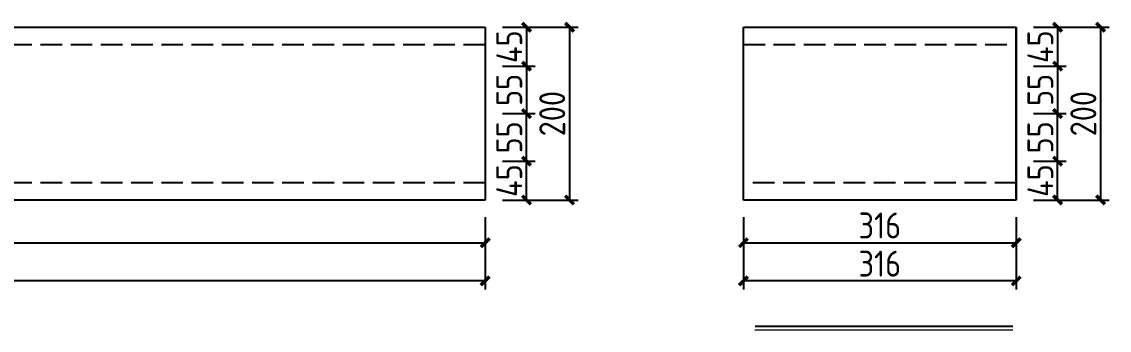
# Model space of a CAD drawing. Extents: x -196983 to 471790, y -783661 to 190401.
# Drawn here: x 89513 to 102108, y -166678 to -163106 of the extents above; entities that cross this region are included whole.
import ezdxf

# ---------------------------------------------------------------- set-up
doc = ezdxf.new("R2010")
doc.units = 0
doc.header["$LTSCALE"] = 1000
doc.header["$MEASUREMENT"] = 0
doc.linetypes.add('DASH', pattern=[0.35, 0.25, -0.1])
doc.layers.add('_TCH_MASK', color=7, linetype='Continuous')
doc.styles.get("Standard").update_dxf_attribs({"font": 'gbenor.shx', "bigfont": 'gbcbig.shx'})
doc.dimstyles.get("Standard").update_dxf_attribs({"dimscale": 100, "dimtxt": 3.5, "dimasz": 1, "dimexe": 2.5, "dimexo": 3, "dimgap": 1.5, "dimtad": 1, "dimdec": 0, "dimzin": 0, "dimdsep": 46, "dimtxsty": 'Standard', "dimblk": 'ARCHTICK', "dimcen": 0.09, "dimadec": 0, "dimazin": 0, "dimtfac": 1, "dimtdec": 0, "dimtix": 1, "dimtmove": 2, "dimatfit": 3, "dimfxl": 1, "dimtolj": 1, "dimtzin": 0, "dimarcsym": 0})

# ---------------------------------------------------------------- blocks, each defined once
blk = doc.blocks.new('_ArchTick')
at = {"color": 0, "linetype": 'ByBlock', "const_width": 0.4}
blk.add_lwpolyline([(-0.5, -0.5), (0.5, 0.5)], dxfattribs=at)
blk = doc.blocks.new('*D509')
at = {"layer": '_TCH_MASK', "color": 0, "lineweight": -2}
for p, q in [((78880, -165370), (78880, -165765)), ((94880, -165370), (94880, -165765)), ((78880, -165665), (94880, -165665))]:
    blk.add_line(p, q, dxfattribs=at)
at = {"layer": 'Defpoints', "color": 0}
for p in [(78880, -165170), (94880, -165170), (94880, -165665)]:
    blk.add_point(p, dxfattribs=at)
at = {"layer": '_TCH_MASK', "color": 0, "lineweight": -2, "xscale": 100, "yscale": 100, "zscale": 100, "rotation": 180}
blk.add_blockref('_ArchTick', (78880, -165665), dxfattribs=at)
at = {"layer": '_TCH_MASK', "color": 0, "lineweight": -2, "xscale": 100, "yscale": 100, "zscale": 100}
blk.add_blockref('_ArchTick', (94880, -165665), dxfattribs=at)
at = {"layer": '_TCH_MASK', "color": 0, "lineweight": 15, "insert": (86880, -165465), "char_height": 300, "attachment_point": 5}
blk.add_mtext('\\A1;1600', dxfattribs=at)
blk = doc.blocks.new('*D510')
at = {"layer": '_TCH_MASK', "color": 0, "lineweight": -2}
for p, q in [((78880, -165370), (78880, -166207)), ((94880, -165370), (94880, -166207)), ((94880, -166107), (78880, -166107))]:
    blk.add_line(p, q, dxfattribs=at)
at = {"layer": 'Defpoints', "color": 0}
for p in [(78880, -165170), (94880, -165170), (78880, -166107)]:
    blk.add_point(p, dxfattribs=at)
at = {"layer": '_TCH_MASK', "color": 0, "lineweight": -2, "xscale": 100, "yscale": 100, "zscale": 100, "rotation": 180}
blk.add_blockref('_ArchTick', (78880, -166107), dxfattribs=at)
at = {"layer": '_TCH_MASK', "color": 0, "lineweight": -2, "xscale": 100, "yscale": 100, "zscale": 100}
blk.add_blockref('_ArchTick', (94880, -166107), dxfattribs=at)
at = {"layer": '_TCH_MASK', "color": 0, "lineweight": 15, "insert": (86880, -165907), "char_height": 300, "attachment_point": 5}
blk.add_mtext('\\A1;1600', dxfattribs=at)
blk = doc.blocks.new('*D504')
at = {"layer": '_TCH_MASK', "color": 0, "lineweight": -2}
for p, q in [((95080, -164720), (95459, -164720)), ((95359, -165170), (95359, -164720)), ((95080, -165170), (95459, -165170))]:
    blk.add_line(p, q, dxfattribs=at)
at = {"layer": 'Defpoints', "color": 0}
for p in [(94880, -164720), (95359, -164720), (94880, -165170)]:
    blk.add_point(p, dxfattribs=at)
at = {"layer": '_TCH_MASK', "color": 0, "lineweight": -2, "xscale": 100, "yscale": 100, "zscale": 100}
for p, rotation in [((95359, -164720), 90), ((95359, -165170), 270)]:
    blk.add_blockref('_ArchTick', p, dxfattribs=dict(at, rotation=rotation))
at = {"layer": '_TCH_MASK', "color": 0, "lineweight": 15, "insert": (95159, -164945), "char_height": 300, "attachment_point": 5, "rotation": 90}
blk.add_mtext('\\A1;45', dxfattribs=at)
blk = doc.blocks.new('*D507')
at = {"layer": '_TCH_MASK', "color": 0, "lineweight": -2}
for p, q in [((95080, -164170), (95459, -164170)), ((95359, -164720), (95359, -164170)), ((95080, -164720), (95459, -164720))]:
    blk.add_line(p, q, dxfattribs=at)
at = {"layer": 'Defpoints', "color": 0}
for p in [(94880, -164170), (95359, -164170), (94880, -164720)]:
    blk.add_point(p, dxfattribs=at)
at = {"layer": '_TCH_MASK', "color": 0, "lineweight": -2, "xscale": 100, "yscale": 100, "zscale": 100}
for p, rotation in [((95359, -164170), 90), ((95359, -164720), 270)]:
    blk.add_blockref('_ArchTick', p, dxfattribs=dict(at, rotation=rotation))
at = {"layer": '_TCH_MASK', "color": 0, "lineweight": 15, "insert": (95159, -164445), "char_height": 300, "attachment_point": 5, "rotation": 90}
blk.add_mtext('\\A1;55', dxfattribs=at)
blk = doc.blocks.new('*D505')
at = {"layer": '_TCH_MASK', "color": 0, "lineweight": -2}
for p, q in [((95080, -163170), (95459, -163170)), ((95359, -163170), (95359, -163620)), ((95080, -163620), (95459, -163620))]:
    blk.add_line(p, q, dxfattribs=at)
at = {"layer": 'Defpoints', "color": 0}
for p in [(94880, -163170), (94880, -163620), (95359, -163620)]:
    blk.add_point(p, dxfattribs=at)
at = {"layer": '_TCH_MASK', "color": 0, "lineweight": -2, "xscale": 100, "yscale": 100, "zscale": 100}
for p, rotation in [((95359, -163170), 90), ((95359, -163620), 270)]:
    blk.add_blockref('_ArchTick', p, dxfattribs=dict(at, rotation=rotation))
at = {"layer": '_TCH_MASK', "color": 0, "lineweight": 15, "insert": (95159, -163395), "char_height": 300, "attachment_point": 5, "rotation": 90}
blk.add_mtext('\\A1;45', dxfattribs=at)
blk = doc.blocks.new('*D506')
at = {"layer": '_TCH_MASK', "color": 0, "lineweight": -2}
for p, q in [((95080, -163620), (95459, -163620)), ((95359, -163620), (95359, -164170)), ((95080, -164170), (95459, -164170))]:
    blk.add_line(p, q, dxfattribs=at)
at = {"layer": 'Defpoints', "color": 0}
for p in [(94880, -163620), (94880, -164170), (95359, -164170)]:
    blk.add_point(p, dxfattribs=at)
at = {"layer": '_TCH_MASK', "color": 0, "lineweight": -2, "xscale": 100, "yscale": 100, "zscale": 100}
for p, rotation in [((95359, -163620), 90), ((95359, -164170), 270)]:
    blk.add_blockref('_ArchTick', p, dxfattribs=dict(at, rotation=rotation))
at = {"layer": '_TCH_MASK', "color": 0, "lineweight": 15, "insert": (95159, -163895), "char_height": 300, "attachment_point": 5, "rotation": 90}
blk.add_mtext('\\A1;55', dxfattribs=at)
blk = doc.blocks.new('*D508')
at = {"layer": '_TCH_MASK', "color": 0, "lineweight": -2}
for p, q in [((95080, -163170), (95957, -163170)), ((95857, -163170), (95857, -165170)), ((95080, -165170), (95957, -165170))]:
    blk.add_line(p, q, dxfattribs=at)
at = {"layer": 'Defpoints', "color": 0}
for p in [(94880, -163170), (94880, -165170), (95857, -165170)]:
    blk.add_point(p, dxfattribs=at)
at = {"layer": '_TCH_MASK', "color": 0, "lineweight": -2, "xscale": 100, "yscale": 100, "zscale": 100}
for p, rotation in [((95857, -163170), 90), ((95857, -165170), 270)]:
    blk.add_blockref('_ArchTick', p, dxfattribs=dict(at, rotation=rotation))
at = {"layer": '_TCH_MASK', "color": 0, "lineweight": 15, "insert": (95657, -164170), "char_height": 300, "attachment_point": 5, "rotation": 90}
blk.add_mtext('\\A1;200', dxfattribs=at)
blk = doc.blocks.new('*D514')
at = {"layer": '_TCH_MASK', "color": 0, "lineweight": -2}
for p, q in [((97871, -165370), (97871, -165765)), ((101031, -165370), (101031, -165765)), ((97871, -165665), (101031, -165665))]:
    blk.add_line(p, q, dxfattribs=at)
at = {"layer": 'Defpoints', "color": 0}
for p in [(97871, -165170), (101031, -165170), (101031, -165665)]:
    blk.add_point(p, dxfattribs=at)
at = {"layer": '_TCH_MASK', "color": 0, "lineweight": -2, "xscale": 100, "yscale": 100, "zscale": 100, "rotation": 180}
blk.add_blockref('_ArchTick', (97871, -165665), dxfattribs=at)
at = {"layer": '_TCH_MASK', "color": 0, "lineweight": -2, "xscale": 100, "yscale": 100, "zscale": 100}
blk.add_blockref('_ArchTick', (101031, -165665), dxfattribs=at)
at = {"layer": '_TCH_MASK', "color": 0, "lineweight": 15, "insert": (99451, -165465), "char_height": 300, "attachment_point": 5}
blk.add_mtext('\\A1;316', dxfattribs=at)
blk = doc.blocks.new('*D515')
at = {"layer": '_TCH_MASK', "color": 0, "lineweight": -2}
for p, q in [((97871, -165370), (97871, -166207)), ((101031, -165370), (101031, -166207)), ((101031, -166107), (97871, -166107))]:
    blk.add_line(p, q, dxfattribs=at)
at = {"layer": 'Defpoints', "color": 0}
for p in [(97871, -165170), (101031, -165170), (97871, -166107)]:
    blk.add_point(p, dxfattribs=at)
at = {"layer": '_TCH_MASK', "color": 0, "lineweight": -2, "xscale": 100, "yscale": 100, "zscale": 100, "rotation": 180}
blk.add_blockref('_ArchTick', (97871, -166107), dxfattribs=at)
at = {"layer": '_TCH_MASK', "color": 0, "lineweight": -2, "xscale": 100, "yscale": 100, "zscale": 100}
blk.add_blockref('_ArchTick', (101031, -166107), dxfattribs=at)
at = {"layer": '_TCH_MASK', "color": 0, "lineweight": 15, "insert": (99451, -165907), "char_height": 300, "attachment_point": 5}
blk.add_mtext('\\A1;316', dxfattribs=at)
blk = doc.blocks.new('*D511')
at = {"layer": '_TCH_MASK', "color": 0, "lineweight": -2}
for p, q in [((101231, -164720), (101610, -164720)), ((101510, -165170), (101510, -164720)), ((101231, -165170), (101610, -165170))]:
    blk.add_line(p, q, dxfattribs=at)
at = {"layer": 'Defpoints', "color": 0}
for p in [(101031, -164720), (101510, -164720), (101031, -165170)]:
    blk.add_point(p, dxfattribs=at)
at = {"layer": '_TCH_MASK', "color": 0, "lineweight": -2, "xscale": 100, "yscale": 100, "zscale": 100}
for p, rotation in [((101510, -164720), 90), ((101510, -165170), 270)]:
    blk.add_blockref('_ArchTick', p, dxfattribs=dict(at, rotation=rotation))
at = {"layer": '_TCH_MASK', "color": 0, "lineweight": 15, "insert": (101310, -164945), "char_height": 300, "attachment_point": 5, "rotation": 90}
blk.add_mtext('\\A1;45', dxfattribs=at)
blk = doc.blocks.new('*D516')
at = {"layer": '_TCH_MASK', "color": 0, "lineweight": -2}
for p, q in [((101231, -164170), (101610, -164170)), ((101510, -164720), (101510, -164170)), ((101231, -164720), (101610, -164720))]:
    blk.add_line(p, q, dxfattribs=at)
at = {"layer": 'Defpoints', "color": 0}
for p in [(101031, -164170), (101510, -164170), (101031, -164720)]:
    blk.add_point(p, dxfattribs=at)
at = {"layer": '_TCH_MASK', "color": 0, "lineweight": -2, "xscale": 100, "yscale": 100, "zscale": 100}
for p, rotation in [((101510, -164170), 90), ((101510, -164720), 270)]:
    blk.add_blockref('_ArchTick', p, dxfattribs=dict(at, rotation=rotation))
at = {"layer": '_TCH_MASK', "color": 0, "lineweight": 15, "insert": (101310, -164445), "char_height": 300, "attachment_point": 5, "rotation": 90}
blk.add_mtext('\\A1;55', dxfattribs=at)
blk = doc.blocks.new('*D512')
at = {"layer": '_TCH_MASK', "color": 0, "lineweight": -2}
for p, q in [((101231, -163170), (101610, -163170)), ((101510, -163170), (101510, -163620)), ((101231, -163620), (101610, -163620))]:
    blk.add_line(p, q, dxfattribs=at)
at = {"layer": 'Defpoints', "color": 0}
for p in [(101031, -163170), (101031, -163620), (101510, -163620)]:
    blk.add_point(p, dxfattribs=at)
at = {"layer": '_TCH_MASK', "color": 0, "lineweight": -2, "xscale": 100, "yscale": 100, "zscale": 100}
for p, rotation in [((101510, -163170), 90), ((101510, -163620), 270)]:
    blk.add_blockref('_ArchTick', p, dxfattribs=dict(at, rotation=rotation))
at = {"layer": '_TCH_MASK', "color": 0, "lineweight": 15, "insert": (101310, -163395), "char_height": 300, "attachment_point": 5, "rotation": 90}
blk.add_mtext('\\A1;45', dxfattribs=at)
blk = doc.blocks.new('*D513')
at = {"layer": '_TCH_MASK', "color": 0, "lineweight": -2}
for p, q in [((101231, -163620), (101610, -163620)), ((101510, -163620), (101510, -164170)), ((101231, -164170), (101610, -164170))]:
    blk.add_line(p, q, dxfattribs=at)
at = {"layer": 'Defpoints', "color": 0}
for p in [(101031, -163620), (101031, -164170), (101510, -164170)]:
    blk.add_point(p, dxfattribs=at)
at = {"layer": '_TCH_MASK', "color": 0, "lineweight": -2, "xscale": 100, "yscale": 100, "zscale": 100}
for p, rotation in [((101510, -163620), 90), ((101510, -164170), 270)]:
    blk.add_blockref('_ArchTick', p, dxfattribs=dict(at, rotation=rotation))
at = {"layer": '_TCH_MASK', "color": 0, "lineweight": 15, "insert": (101310, -163895), "char_height": 300, "attachment_point": 5, "rotation": 90}
blk.add_mtext('\\A1;55', dxfattribs=at)
blk = doc.blocks.new('*D517')
at = {"layer": '_TCH_MASK', "color": 0, "lineweight": -2}
for p, q in [((101231, -163170), (102108, -163170)), ((102008, -163170), (102008, -165170)), ((101231, -165170), (102108, -165170))]:
    blk.add_line(p, q, dxfattribs=at)
at = {"layer": 'Defpoints', "color": 0}
for p in [(101031, -163170), (101031, -165170), (102008, -165170)]:
    blk.add_point(p, dxfattribs=at)
at = {"layer": '_TCH_MASK', "color": 0, "lineweight": -2, "xscale": 100, "yscale": 100, "zscale": 100}
for p, rotation in [((102008, -163170), 90), ((102008, -165170), 270)]:
    blk.add_blockref('_ArchTick', p, dxfattribs=dict(at, rotation=rotation))
at = {"layer": '_TCH_MASK', "color": 0, "lineweight": 15, "insert": (101808, -164170), "char_height": 300, "attachment_point": 5, "rotation": 90}
blk.add_mtext('\\A1;200', dxfattribs=at)

msp = doc.modelspace()

# ---------------------------------------------------------------- linework, layer by layer
at = {"color": 0}
for p, q in [((78880.1, -163170.4), (94880.1, -163170.4)), ((94880.1, -163170.4), (94880.1, -165170.4)), ((94880.1, -163170.4), (94880.1, -165170.4)), ((97871.3, -163170.4), (101031.3, -163170.4)), ((97871.3, -165170.4), (97871.3, -163170.4)), ((101031.3, -163170.4), (101031.3, -165170.4)), ((101031.3, -163170.4), (101031.3, -165170.4)), ((101031.3, -165170.4), (101031.3, -163170.4)), ((94880.1, -165170.4), (78880.1, -165170.4)), ((101031.3, -165170.4), (97871.3, -165170.4))]:
    msp.add_line(p, q, dxfattribs=at)
at = {"color": 0, "linetype": 'DASH'}
for p, q in [((78880.1, -163370.4), (94880.1, -163370.4)), ((97871.3, -163370.4), (101031.3, -163370.4)), ((94880.1, -164970.4), (78880.1, -164970.4)), ((101031.3, -164970.4), (97871.3, -164970.4))]:
    msp.add_line(p, q, dxfattribs=at)
at = {"layer": '_TCH_MASK', "lineweight": 15}
msp.add_line((100991.7, -166677.8), (98004.5, -166677.8), dxfattribs=at)
at = {"layer": '_TCH_MASK', "lineweight": 15, "const_width": 20}
msp.add_lwpolyline([(98004.5, -166632.4), (100991.7, -166632.4)], dxfattribs=at)

# ---------------------------------------------------------------- dimensions: what is measured, and where the dimension line sits
at = {"layer": '_TCH_MASK', "lineweight": 15}
for base, p1, p2, angle, picture, middle in [((95358.7, -163620.4), (94880.1, -163170.4), (94880.1, -163620.4), 270, '*D505', (95158.7, -163395.4)), ((95856.8, -165170.4), (94880.1, -163170.4), (94880.1, -165170.4), 90, '*D508', (95656.8, -164170.4)), ((101509.9, -163620.4), (101031.3, -163170.4), (101031.3, -163620.4), 270, '*D512', (101309.9, -163395.4)), ((102008, -165170.4), (101031.3, -163170.4), (101031.3, -165170.4), 90, '*D517', (101808, -164170.4)), ((95358.7, -164170.4), (94880.1, -163620.4), (94880.1, -164170.4), 270, '*D506', (95158.7, -163895.4)), ((101509.9, -164170.4), (101031.3, -163620.4), (101031.3, -164170.4), 270, '*D513', (101309.9, -163895.4)), ((95358.7, -164170.4), (94880.1, -164720.4), (94880.1, -164170.4), 90, '*D507', (95158.7, -164445.4)), ((101509.9, -164170.4), (101031.3, -164720.4), (101031.3, -164170.4), 90, '*D516', (101309.9, -164445.4)), ((95358.7, -164720.4), (94880.1, -165170.4), (94880.1, -164720.4), 90, '*D504', (95158.7, -164945.4)), ((101509.9, -164720.4), (101031.3, -165170.4), (101031.3, -164720.4), 90, '*D511', (101309.9, -164945.4))]:
    dim = msp.add_linear_dim(base=base, p1=p1, p2=p2, angle=angle, dimstyle='Standard', override={"dimtxt": 3, "dimexe": 1, "dimexo": 2, "dimgap": 0.5, "dimlfac": 0.1}, dxfattribs=at)
    dim.commit()
    dim.dimension.update_dxf_attribs({"geometry": picture, "text_midpoint": middle})
for base, p1, p2, picture, middle in [((94880.1, -165665.1), (78880.1, -165170.4), (94880.1, -165170.4), '*D509', (86880.1, -165465.1)), ((78880.1, -166107), (94880.1, -165170.4), (78880.1, -165170.4), '*D510', (86880.1, -165907)), ((101031.3, -165665.1), (97871.3, -165170.4), (101031.3, -165170.4), '*D514', (99451.3, -165465.1)), ((97871.3, -166107), (101031.3, -165170.4), (97871.3, -165170.4), '*D515', (99451.3, -165907))]:
    dim = msp.add_linear_dim(base=base, p1=p1, p2=p2, dimstyle='Standard', override={"dimtxt": 3, "dimexe": 1, "dimexo": 2, "dimgap": 0.5, "dimlfac": 0.1}, dxfattribs=at)
    dim.commit()
    dim.dimension.update_dxf_attribs({"geometry": picture, "text_midpoint": middle})

doc.saveas('drawing.dxf')
